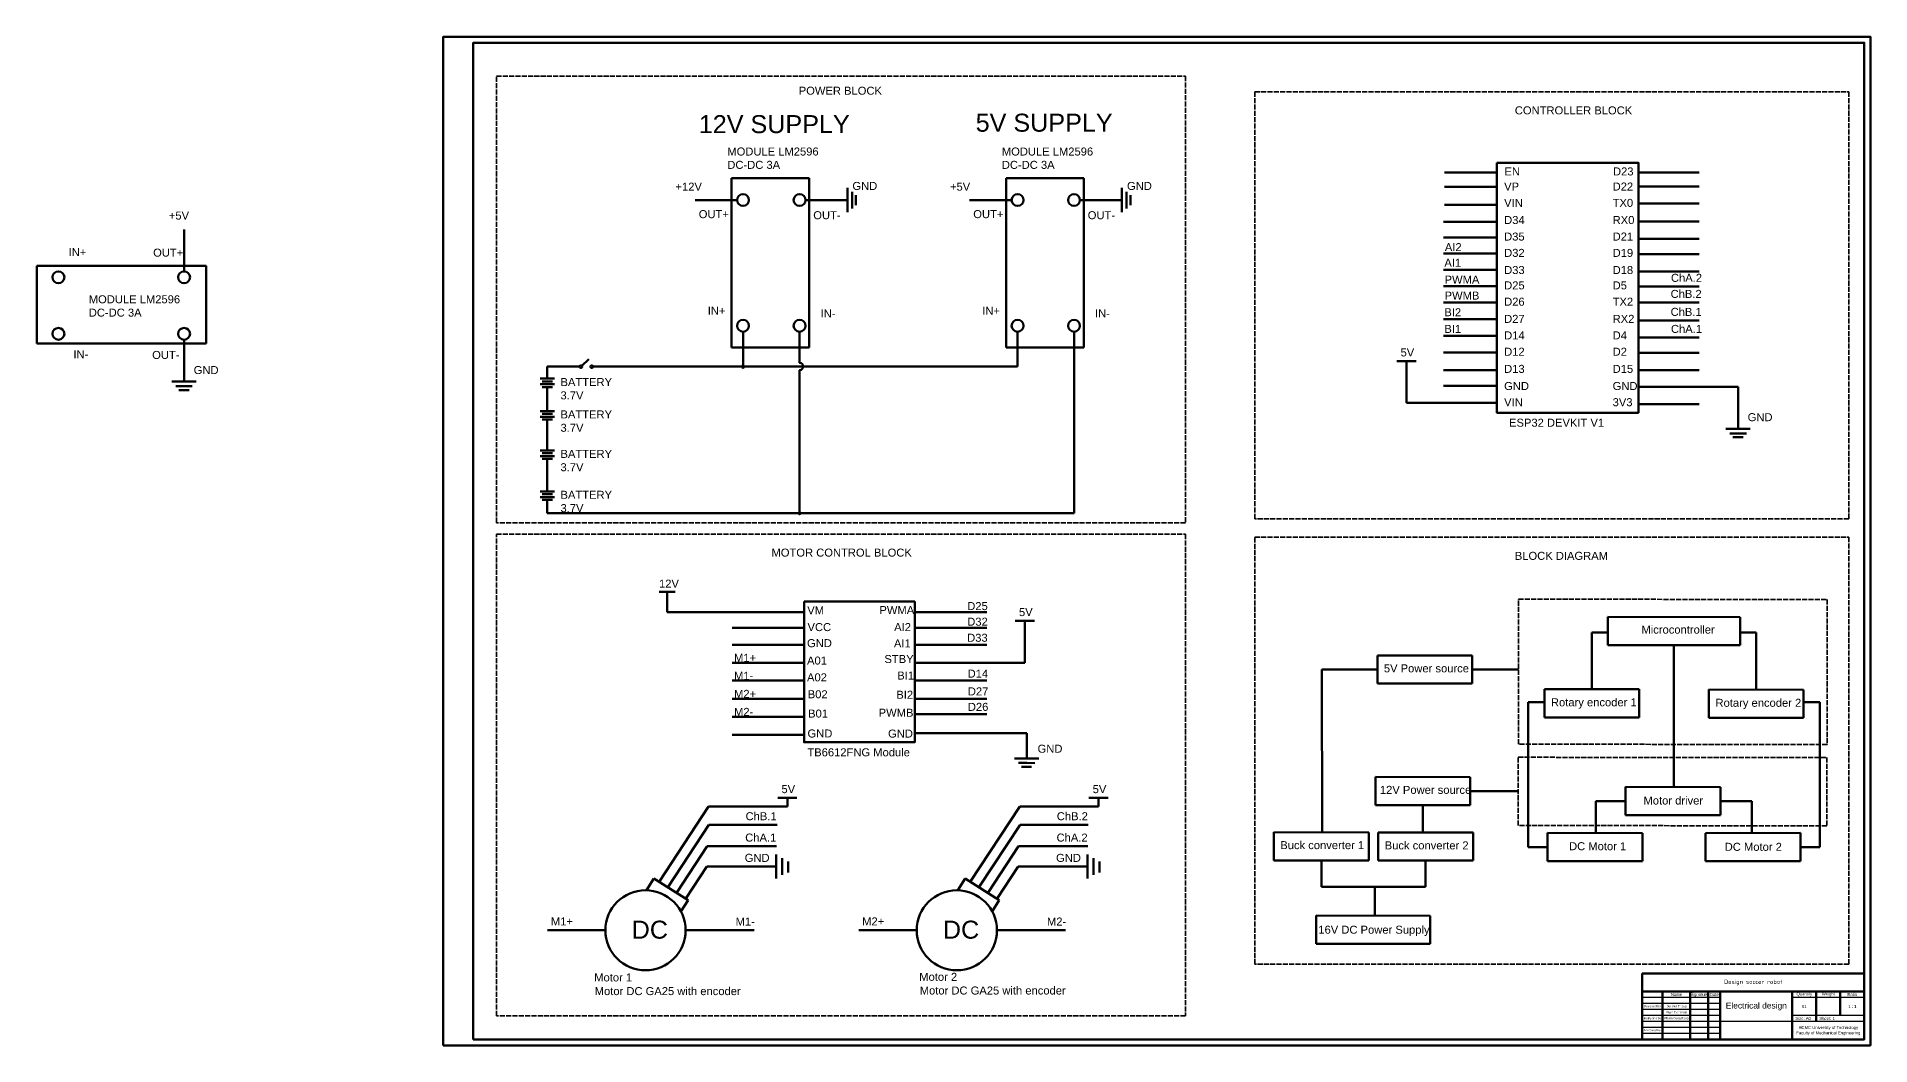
# Model space of a CAD drawing. Header units: millimetres. Extents: x 35 to 7261, y -526 to 3542.
# Drawn here: x 2583 to 4110, y 2701 to 3542 of the extents above; entities that cross this region are included whole.
import ezdxf

# ---------------------------------------------------------------- set-up
doc = ezdxf.new("R2010")
doc.units = ezdxf.units.MM
doc.linetypes.add('ACAD_ISO02W100', pattern=[15, 12, -3])
doc.layers.add('AM_0N', color=7, linetype='Continuous', lineweight=50)
doc.layers.add('nét đậm', color=7, linetype='Continuous', lineweight=50)
doc.styles.get("Standard").update_dxf_attribs({"font": 'arial.ttf'})

msp = doc.modelspace()

# ---------------------------------------------------------------- linework, layer by layer
at = {"linetype": 'ACAD_ISO02W100', "lineweight": 35, "ltscale": 0.35}
for p, q in [((3597.7, 3496.4), (4092.4, 3496.4)), ((3597.7, 3140.3), (3597.7, 3496.4)), ((4092.4, 3496.4), (4092.4, 3140.3)), ((4092.4, 3140.3), (3597.7, 3140.3))]:
    msp.add_line(p, q, dxfattribs=at)
at = {"linetype": 'ByBlock', "lineweight": 70, "ltscale": 0.7}
for p, q in [((3799.3, 3429.1), (3755.5, 3429.1)), ((3799.3, 3429.1), (3799.3, 3429.1)), ((3917.2, 3429.1), (3917.2, 3429.1)), ((3917.2, 3429.1), (3967.7, 3429.1)), ((3799.3, 3417.1), (3755.5, 3417.1)), ((3917.2, 3417.5), (3967.7, 3417.5)), ((3799.3, 3402), (3755.5, 3402)), ((3917.2, 3403.1), (3967.7, 3403.1)), ((3799.3, 3388), (3754.7, 3388)), ((3799.3, 3388), (3799.3, 3388)), ((3917.2, 3388.2), (3967.7, 3388.2)), ((3799.3, 3375), (3754.7, 3375)), ((3799.3, 3361.6), (3754.7, 3361.6)), ((3799.3, 3375), (3799.3, 3375)), ((3917.2, 3373.7), (3967.7, 3373.7)), ((3917.2, 3361), (3967.7, 3361)), ((3799.3, 3348), (3754.7, 3348)), ((3917.2, 3346.5), (3967.7, 3346.5)), ((3799.3, 3334.2), (3754.7, 3334.2)), ((3917.2, 3334), (3967.7, 3334)), ((3799.3, 3320.8), (3754.7, 3320.8)), ((3917.2, 3320.7), (3967.7, 3320.7)), ((3799.3, 3306.9), (3754.7, 3306.9)), ((3917.2, 3305.7), (3967.7, 3305.7)), ((3799.3, 3293), (3754.7, 3293)), ((3917.2, 3291.5), (3967.7, 3291.5)), ((3799.3, 3279.1), (3754.7, 3279.1)), ((3917.2, 3278.7), (3967.7, 3278.7)), ((3799.3, 3264.4), (3754.7, 3264.4)), ((3917.2, 3264.3), (3967.7, 3264.3)), ((3799.3, 3251.3), (3754.7, 3251.3)), ((3917.2, 3250.4), (4000.3, 3250.4)), ((3799.3, 3236.9), (3723.9, 3236.9)), ((3917.2, 3235.8), (3967.7, 3235.8))]:
    msp.add_line(p, q, dxfattribs=at)
at = {"linetype": 'ACAD_ISO02W100', "lineweight": 35, "ltscale": 0.35}
for points in [[(2965.8, 3509.3), (3539.8, 3509.3), (3539.8, 3137.1), (2965.8, 3137.1)], [(2965.8, 3127.6), (3539.8, 3127.6), (3539.8, 2726), (2965.8, 2726)], [(3597.7, 3125), (4092.4, 3125), (4092.4, 2768.9), (3597.7, 2768.9)], [(3817.3, 3073.3), (4074.4, 3073.1), (4074.4, 2952.2), (3817.3, 2952.4)], [(3817.1, 2941.5), (4074.2, 2941.3), (4074.2, 2884.4), (3817.1, 2884.6)]]:
    msp.add_lwpolyline(points, close=True, dxfattribs=at)
at = {"linetype": 'ByBlock', "lineweight": 70, "ltscale": 0.7}
msp.add_lwpolyline([(3799.3, 3437.2), (3917.2, 3437.2), (3917.2, 3228.7), (3799.3, 3228.7)], close=True, dxfattribs=at)
at = {"layer": 'nét đậm'}
for p, q in [((3226.4, 3424.4), (3161.7, 3424.4)), ((3161.7, 3424.4), (3161.7, 3340.8)), ((3226.4, 3424.4), (3226.4, 3340.8)), ((3455.1, 3424.4), (3390.4, 3424.4)), ((3390.4, 3424.4), (3390.4, 3340.8)), ((3455.1, 3424.4), (3455.1, 3340.8)), ((3258.2, 3416.2), (3258.2, 3406.1)), ((3262, 3406), (3262.1, 3412.9)), ((3265.2, 3406), (3265.2, 3410.3)), ((3486.9, 3416.2), (3486.9, 3406.1)), ((3490.7, 3406), (3490.8, 3412.9)), ((3493.9, 3406), (3493.9, 3410.3)), ((3166.3, 3406.1), (3131.3, 3406.1)), ((3258.2, 3406.1), (3223.2, 3406.1)), ((3258.2, 3396), (3258.2, 3406.1)), ((3262, 3406.1), (3262, 3399.2)), ((3265.2, 3406), (3265.2, 3401.8)), ((3395, 3406.1), (3360, 3406.1)), ((3486.9, 3406.1), (3451.9, 3406.1)), ((3486.9, 3396), (3486.9, 3406.1)), ((3490.7, 3406.1), (3490.7, 3399.2)), ((3493.9, 3406), (3493.9, 3401.8)), ((2705.5, 3346.6), (2705.5, 3381.6)), ((2582.7, 3286.5), (2582.7, 3351.2)), ((2582.7, 3351.2), (2640.1, 3351.2)), ((2723.8, 3351.2), (2640.3, 3351.2)), ((2723.8, 3286.5), (2723.8, 3351.2)), ((3161.7, 3283.3), (3161.7, 3340.7)), ((3226.4, 3283.3), (3226.4, 3340.7)), ((3390.4, 3283.3), (3390.4, 3340.7)), ((3455.1, 3283.3), (3455.1, 3340.7)), ((2582.7, 3286.5), (2640.1, 3286.5)), ((2723.8, 3286.5), (2640.3, 3286.5)), ((2705.5, 3254.7), (2705.5, 3289.7)), ((3171.2, 3267.2), (3171.2, 3296.4)), ((3218.3, 3270.4), (3218.3, 3296.4)), ((3399.9, 3267.2), (3399.9, 3296.4)), ((3447, 3145), (3447, 3296.4)), ((3037, 3268), (3042.8, 3273.5)), ((3226.4, 3283.3), (3161.7, 3283.3)), ((3455.1, 3283.3), (3390.4, 3283.3)), ((2695.4, 3254.7), (2705.5, 3254.7)), ((2715.7, 3254.7), (2705.5, 3254.7)), ((3002.1, 3257.2), (3008.1, 3257.2)), ((3008.1, 3254.8), (3003.9, 3254.8)), ((3008.1, 3267.2), (3022.3, 3267.2)), ((3008.1, 3257.2), (3008.1, 3267.2)), ((3014.2, 3257.2), (3008.1, 3257.2)), ((3008.1, 3254.8), (3012.4, 3254.8)), ((3022.3, 3267.2), (3035, 3267.2)), ((3046.4, 3267.2), (3399.9, 3267.2)), ((3218.3, 3145), (3218.3, 3264.3)), ((2705.5, 3250.9), (2698.7, 3250.9)), ((2705.4, 3247.7), (2701.2, 3247.7)), ((2705.4, 3250.9), (2712.3, 3250.8)), ((2705.4, 3247.7), (2709.7, 3247.7)), ((3002.1, 3252.5), (3008.1, 3252.5)), ((3008.1, 3250.2), (3003.9, 3250.2)), ((3014.2, 3252.5), (3008.1, 3252.5)), ((3008.1, 3230.2), (3008.1, 3250.2)), ((3008.1, 3250.2), (3012.4, 3250.2)), ((4000.3, 3215.4), (4000.3, 3250.4)), ((3002.1, 3230.2), (3008.1, 3230.2)), ((3002.1, 3225.5), (3008.1, 3225.5)), ((3008.1, 3227.9), (3003.9, 3227.9)), ((3014.2, 3230.2), (3008.1, 3230.2)), ((3008.1, 3227.9), (3012.4, 3227.9)), ((3014.2, 3225.5), (3008.1, 3225.5)), ((3008.1, 3223.2), (3003.9, 3223.2)), ((3008.1, 3197.3), (3008.1, 3223.2)), ((3008.1, 3223.2), (3012.4, 3223.2)), ((3990.1, 3215.4), (4000.3, 3215.4)), ((4000.3, 3211.6), (3993.4, 3211.6)), ((4000.2, 3208.4), (3995.9, 3208.4)), ((4000.2, 3211.6), (4007.1, 3211.5)), ((4000.2, 3208.4), (4004.4, 3208.4)), ((4010.4, 3215.4), (4000.3, 3215.4)), ((3002.1, 3197.3), (3008.1, 3197.3)), ((3008.1, 3195), (3003.9, 3195)), ((3014.2, 3197.3), (3008.1, 3197.3)), ((3008.1, 3195), (3012.4, 3195)), ((3002.1, 3192.6), (3008.1, 3192.6)), ((3008.1, 3190.3), (3003.9, 3190.3)), ((3014.2, 3192.6), (3008.1, 3192.6)), ((3008.1, 3163.2), (3008.1, 3190.3)), ((3008.1, 3190.3), (3012.4, 3190.3)), ((3002.1, 3163.2), (3008.1, 3163.2)), ((3014.2, 3163.2), (3008.1, 3163.2)), ((3002.1, 3158.5), (3008.1, 3158.5)), ((3008.1, 3160.9), (3003.9, 3160.9)), ((3008.1, 3156.2), (3003.9, 3156.2)), ((3008.1, 3160.9), (3012.4, 3160.9)), ((3014.2, 3158.5), (3008.1, 3158.5)), ((3008.1, 3156.2), (3012.4, 3156.2)), ((3008.1, 3145), (3008.1, 3156.2)), ((3008.1, 3145), (3022.3, 3145)), ((3022.3, 3145), (3447, 3145)), ((3108.1, 3062.4), (3108.1, 3079.5)), ((3222.1, 3062.4), (3108.1, 3062.4)), ((3222.1, 3062.4), (3222.1, 3062.4)), ((3222.1, 3062.4), (3222.1, 3062.4)), ((3314.2, 3062.4), (3374.2, 3062.4)), ((3891.7, 3058.6), (3891.7, 3035)), ((4001.9, 3058.4), (3891.7, 3058.6)), ((4001.9, 3058.4), (4001.9, 3035)), ((3222.1, 3049.4), (3162.2, 3049.4)), ((3314.2, 3049.4), (3374.2, 3049.4)), ((3406, 3020.4), (3406, 3055.3)), ((3222.1, 3035.4), (3162.1, 3035.4)), ((3314.2, 3035.4), (3374.2, 3035.4)), ((3699.7, 3026.5), (3699.7, 3003)), ((3778.7, 3026.3), (3699.7, 3026.5)), ((3778.7, 3026.3), (3778.7, 3003)), ((3891.7, 3035), (4001.9, 3035)), ((3222.1, 3020.4), (3162.1, 3020.4)), ((3314.2, 3020.4), (3406, 3020.4)), ((3222.1, 3005.4), (3162.1, 3005.4)), ((3314.2, 3005.4), (3374.2, 3005.4)), ((3699.7, 3003), (3778.7, 3003)), ((3838.8, 2998.3), (3838.8, 2974.8)), ((3917.8, 2998.2), (3838.8, 2998.3)), ((3917.8, 2998.2), (3917.8, 2974.8)), ((3975.8, 2997.9), (3975.8, 2974.4)), ((4054.8, 2997.7), (3975.8, 2997.9)), ((4054.8, 2997.7), (4054.8, 2974.4)), ((3222.1, 2990.3), (3162.1, 2990.3)), ((3314.2, 2990.3), (3374.2, 2990.3)), ((3222.1, 2975.3), (3162.1, 2975.3)), ((3314.2, 2977.4), (3374.2, 2977.4)), ((3838.8, 2974.8), (3917.8, 2974.8)), ((3975.8, 2974.4), (4054.8, 2974.4)), ((3222.1, 2960.3), (3162.1, 2960.3)), ((3314.2, 2961.5), (3407.5, 2961.5)), ((3407.5, 2940.6), (3407.5, 2961.5)), ((3397.3, 2940.6), (3407.5, 2940.6)), ((3407.5, 2936.8), (3400.6, 2936.8)), ((3407.4, 2933.6), (3403.2, 2933.6)), ((3407.4, 2936.8), (3414.3, 2936.7)), ((3407.4, 2933.6), (3411.6, 2933.6)), ((3417.6, 2940.6), (3407.5, 2940.6)), ((3698, 2925.1), (3698, 2901.6)), ((3777, 2924.9), (3698, 2925.1)), ((3777, 2924.9), (3777, 2901.6)), ((3208.1, 2900.4), (3208.1, 2907.6)), ((3467.4, 2900.4), (3467.4, 2907.6)), ((3906.5, 2916.8), (3906.5, 2893.3)), ((3985.5, 2916.6), (3906.5, 2916.8)), ((3985.5, 2916.6), (3985.5, 2893.3)), ((3101.2, 2837.8), (3142.5, 2900.4)), ((3142.5, 2900.4), (3208.1, 2900.4)), ((3360.5, 2837.8), (3401.8, 2900.4)), ((3401.8, 2900.4), (3467.4, 2900.4)), ((3698, 2901.6), (3777, 2901.6)), ((3906.5, 2893.3), (3985.5, 2893.3)), ((3108.7, 2833.5), (3142.7, 2885.1)), ((3142.7, 2885.1), (3199.5, 2885.1)), ((3368, 2833.5), (3402.1, 2885.1)), ((3402.1, 2885.1), (3458.8, 2885.1)), ((3613.5, 2879.1), (3613.5, 2855.6)), ((3692.5, 2878.9), (3613.5, 2879.1)), ((3692.5, 2878.9), (3692.5, 2855.6)), ((3700.4, 2878.9), (3700.4, 2855.4)), ((3779.4, 2878.7), (3700.4, 2878.9)), ((3779.4, 2878.7), (3779.4, 2855.4)), ((3841.5, 2878.4), (3841.5, 2854.8)), ((3920.5, 2878.2), (3841.5, 2878.4)), ((3920.5, 2878.2), (3920.5, 2854.8)), ((3973.1, 2878.2), (4052.1, 2878.4)), ((3973.1, 2878.2), (3973.1, 2854.8)), ((4052.1, 2878.4), (4052.1, 2854.8)), ((3115.9, 2828.7), (3141.4, 2867.3)), ((3141.4, 2867.3), (3199.2, 2867.3)), ((3375.3, 2828.7), (3400.7, 2867.3)), ((3400.7, 2867.3), (3458.5, 2867.3)), ((3123.5, 2823.7), (3141.1, 2850.5)), ((3141.1, 2850.5), (3198.8, 2850.5)), ((3382.8, 2823.7), (3400.4, 2850.5)), ((3400.4, 2850.5), (3458.1, 2850.5)), ((3613.5, 2855.6), (3692.5, 2855.6)), ((3700.4, 2855.4), (3779.4, 2855.4)), ((3841.5, 2854.8), (3920.5, 2854.8)), ((4052.1, 2854.8), (3973.1, 2854.8)), ((3096.9, 2840.5), (3090.8, 2830.7)), ((3096.9, 2840.5), (3125.4, 2822.5)), ((3356.3, 2840.5), (3350.1, 2830.7)), ((3356.3, 2840.5), (3384.7, 2822.5)), ((3125.4, 2822.5), (3119.4, 2813)), ((3384.7, 2822.5), (3378.7, 2813)), ((3056.5, 2797.3), (3008.3, 2797.3)), ((3056.5, 2797.3), (3056.5, 2797.3)), ((3123.3, 2797.3), (3123.3, 2797.3)), ((3123.3, 2797.3), (3180.5, 2797.3)), ((3315.9, 2797.3), (3267.6, 2797.3)), ((3315.9, 2797.3), (3315.9, 2797.3)), ((3382.7, 2797.3), (3382.7, 2797.3)), ((3382.7, 2797.3), (3439.8, 2797.3)), ((3648.8, 2809.5), (3648.8, 2786)), ((3743.8, 2809.3), (3648.8, 2809.5)), ((3743.8, 2809.3), (3743.8, 2786)), ((3648.8, 2786), (3743.8, 2786)), ((4105.4, 2761.3), (3920.4, 2761.3)), ((3920.4, 2761.3), (3920.4, 2706.3)), ((4105.4, 2746.3), (3920.4, 2746.3)), ((3937.3, 2746.7), (3937.3, 2706.7)), ((3960.4, 2746.3), (3960.4, 2706.3)), ((3975.4, 2746.3), (3975.4, 2706.3)), ((3985.4, 2746.3), (3985.4, 2706.3)), ((4045.4, 2746.3), (4045.4, 2706.3)), ((4065.4, 2746.3), (4065.4, 2721.3)), ((4085.4, 2746.3), (4085.4, 2726.3)), ((4105.4, 2706.3), (3920.4, 2706.3))]:
    msp.add_line(p, q, dxfattribs=at)
at = {"layer": 'nét đậm', "linetype": 'ByBlock', "lineweight": 70, "ltscale": 0.7}
for p, q in [((3715.9, 3271.8), (3731.9, 3271.8)), ((3723.9, 3236.9), (3723.9, 3271.8)), ((3101.4, 3079.5), (3114.6, 3079.5)), ((3398, 3055.3), (3414, 3055.3)), ((3878.3, 2998.3), (3878.4, 3045.6)), ((3878.4, 3045.6), (3891.7, 3045.6)), ((4015.2, 3045.6), (4001.9, 3045.6)), ((4015.3, 2998.3), (4015.2, 3045.6)), ((3946.8, 3035), (3946.8, 2931.7)), ((3699.7, 3014.7), (3653.5, 3014.7)), ((3653.5, 3014.7), (3653.6, 2879)), ((3778.7, 3014.6), (3817.3, 3014.6)), ((3825.3, 2866.6), (3825.3, 2987.6)), ((3825.3, 2987.6), (3838.8, 2987.6)), ((4068.3, 2987.6), (4054.8, 2987.6)), ((4068.3, 2866.6), (4068.3, 2987.6)), ((3946.8, 2931.7), (3946.8, 2916.7)), ((3200.1, 2907.6), (3216.1, 2907.6)), ((3459.4, 2907.6), (3475.4, 2907.6)), ((3777, 2913.2), (3817.1, 2913.2)), ((3881.8, 2905), (3881.8, 2878.3)), ((3906.5, 2905), (3881.8, 2905)), ((3985.5, 2904.9), (4011.8, 2904.9)), ((4011.8, 2904.9), (4011.8, 2878.3)), ((3737.5, 2901.6), (3737.6, 2878.8)), ((3198.8, 2860.5), (3198.8, 2850.5)), ((3203.8, 2857.5), (3203.8, 2850.5)), ((3458.1, 2860.5), (3458.1, 2850.5)), ((3463.1, 2857.5), (3463.1, 2850.5)), ((3841.5, 2866.6), (3825.3, 2866.6)), ((4052.1, 2866.6), (4068.3, 2866.6)), ((3198.8, 2850.5), (3198.8, 2840.5)), ((3203.8, 2850.5), (3203.8, 2843.5)), ((3208.8, 2854.5), (3208.8, 2850.5)), ((3208.8, 2850.5), (3208.8, 2845.5)), ((3458.1, 2850.5), (3458.1, 2840.5)), ((3463.1, 2850.5), (3463.1, 2843.5)), ((3468.1, 2854.5), (3468.1, 2850.5)), ((3468.1, 2850.5), (3468.1, 2845.5)), ((3653, 2855.6), (3653, 2833.4)), ((3739.9, 2855.4), (3739.9, 2833.4)), ((3653, 2833.4), (3739.9, 2833.4)), ((3697.6, 2833.4), (3697.6, 2809.4))]:
    msp.add_line(p, q, dxfattribs=at)
at = {"layer": 'nét đậm', "lineweight": 25}
for p, q in [((3985.4, 2741.3), (3920.4, 2741.3)), ((3985.4, 2736.3), (3920.4, 2736.3)), ((4105.4, 2741.3), (4045.4, 2741.3)), ((3985.4, 2731.3), (3920.4, 2731.3)), ((3985.4, 2726.3), (3920.4, 2726.3)), ((4105.4, 2721.3), (3920.4, 2721.3)), ((4105.4, 2726.3), (4045.4, 2726.3)), ((3985.4, 2716.3), (3920.4, 2716.3)), ((3985.4, 2711.3), (3920.4, 2711.3))]:
    msp.add_line(p, q, dxfattribs=at)
at = {"layer": 'nét đậm', "lineweight": 50}
for points in [[(2921.4, 2701.3), (4110.4, 2701.3), (4110.4, 3542.3), (2921.4, 3542.3)], [(2946.4, 2706.3), (4105.4, 2706.3), (4105.4, 3537.3), (2946.4, 3537.3)]]:
    msp.add_lwpolyline(points, close=True, dxfattribs=at)
at = {"layer": 'nét đậm'}
msp.add_lwpolyline([(3222.1, 3071.4), (3314.2, 3071.4), (3314.2, 2954.1), (3222.1, 2954.1)], close=True, dxfattribs=at)
at = {"layer": 'nét đậm', "lineweight": 70, "ltscale": 0.7}
for centre in [(3171.2, 3406.1), (3218.3, 3406.1), (3399.9, 3406.1), (3447, 3406.1), (2600.8, 3341.7), (2705.5, 3341.7), (3171.2, 3301.3), (3218.3, 3301.3), (3399.9, 3301.3), (3447, 3301.3), (2600.8, 3294.6), (2705.5, 3294.6)]:
    msp.add_circle(centre, 4.93, dxfattribs=at)
at = {"layer": 'nét đậm', "lineweight": 70, "ltscale": 0.35}
for centre, radius in [((3036.1, 3267.2), 1.16), ((3045.2, 3267.2), 1.16), ((3171.2, 3267.2), 0.872), ((3171.2, 3267.2), 0.709), ((3171.2, 3267.2), 0.585), ((3171.2, 3267.2), 0.467), ((3171.2, 3267.2), 0.282), ((3218.3, 3145), 0.872), ((3218.3, 3145), 0.709), ((3218.3, 3145), 0.585), ((3218.3, 3145), 0.467), ((3218.3, 3145), 0.282)]:
    msp.add_circle(centre, radius, dxfattribs=at)
at = {"layer": 'nét đậm'}
for centre in [(3089.9, 2797.3), (3349.3, 2797.3)]:
    msp.add_circle(centre, 33.4, dxfattribs=at)
at = {"layer": 'nét đậm', "lineweight": 70, "ltscale": 0.35}
msp.add_arc((3218.3, 3267.4), 3.04, 270, 90, dxfattribs=at)

# ---------------------------------------------------------------- texts
at = {"attachment_point": 1}
for s, insert, char_height in [('POWER BLOCK', (3217.6, 3500.6), 6.667), ('CONTROLLER BLOCK', (3814.2, 3484.2), 6.667), ('12V SUPPLY', (3134.3, 3476.9), 15), ('5V SUPPLY', (3365, 3478.1), 15), ('EN', (3805.6, 3433.3), 6.67), ('D23', (3896, 3433.3), 6.67), ('VP', (3805.3, 3420.7), 6.67), ('VIN', (3805.3, 3407.1), 6.67), ('TX0', (3895.7, 3407.1), 6.67), ('D22', (3895.7, 3420.7), 6.67), ('D34', (3805.3, 3392.8), 6.67), ('RX0', (3895.7, 3392.8), 6.67), ('D35', (3805.3, 3379), 6.67), ('D21', (3895.7, 3379), 6.67), ('AI2', (3755.9, 3370.2), 6.67), ('D32', (3805.3, 3365.4), 6.67), ('D19', (3895.7, 3365.4), 6.67), ('AI1', (3755.5, 3357.2), 6.67), ('D33', (3805.3, 3351.1), 6.67), ('D18', (3895.7, 3351.1), 6.67), ('PWMA', (3755.7, 3343.1), 6.67), ('D25', (3805.3, 3338.3), 6.67), ('D5', (3895.7, 3338.3), 6.67), ('ChB.2', (3944, 3331.2), 6.67), ('ChA.2', (3944.3, 3344.6), 6.67), ('BI2', (3755.5, 3315.9), 6.67), ('PWMB', (3755.7, 3329.8), 6.67), ('D26', (3805.3, 3324.7), 6.67), ('TX2', (3895.7, 3324.7), 6.67), ('ChB.1', (3944, 3316.2), 6.67), ('BI1', (3755.5, 3302), 6.67), ('D27', (3805.3, 3310.4), 6.67), ('RX2', (3895.7, 3310.4), 6.67), ('ChA.1', (3944.3, 3302), 6.67), ('D14', (3805.3, 3296.6), 6.67), ('D4', (3895.7, 3296.6), 6.67), ('5V', (3719, 3282.4), 6.67), ('D12', (3805.3, 3283), 6.67), ('D2', (3895.7, 3283), 6.67), ('BATTERY\\P3.7V', (3019.1, 3257.7), 6.67), ('GND', (3805.3, 3254.4), 6.67), ('D13', (3805.3, 3268.7), 6.67), ('GND', (3895.7, 3254.4), 6.67), ('D15', (3895.7, 3268.7), 6.67), ('VIN', (3805.3, 3240.9), 6.67), ('3V3', (3895.7, 3240.9), 6.67), ('BATTERY\\P3.7V', (3019.1, 3230.7), 6.67), ('ESP32 DEVKIT V1', (3809.4, 3223.8), 6.667), ('BATTERY\\P3.7V', (3019.1, 3197.8), 6.67), ('BATTERY\\P3.7V', (3019.1, 3163.7), 6.67), ('MOTOR CONTROL BLOCK', (3194.9, 3115.5), 6.667), ('BLOCK DIAGRAM', (3814.2, 3112.8), 6.667), ('12V', (3101.2, 3089.6), 6.67), ('D25', (3358, 3070.9), 6.67), ('VM', (3224.7, 3067.4), 6.67), ('PWMA', (3284.8, 3067.6), 6.67), ('D32', (3358, 3057.9), 6.67), ('5V', (3401.1, 3065.9), 6.67), ('VCC', (3224.9, 3053.4), 6.67), ('AI2', (3297.1, 3053.4), 6.67), ('D33', (3357.9, 3044.5), 6.67), ('M1+', (3163.7, 3027.8), 6.67), ('A01', (3224.5, 3025.5), 6.67), ('GND', (3224.5, 3040), 6.67), ('STBY', (3289, 3026.8), 6.67), ('AI1', (3296.9, 3039.8), 6.67), ('M1-', (3163.7, 3012.8), 6.67), ('A02', (3224.5, 3011.5), 6.67), ('BI1', (3299.7, 3013), 6.67), ('D14', (3358.3, 3014.6), 6.67), ('M2+', (3163.7, 2997.7), 6.67), ('B02', (3225.1, 2997.4), 6.67), ('BI2', (3298.9, 2997), 6.67), ('D27', (3358.5, 2999.8), 6.67), ('M2-', (3163.7, 2982.7), 6.67), ('B01', (3225.4, 2981.3), 6.67), ('PWMB', (3284.2, 2982), 6.67), ('D26', (3358.5, 2986.9), 6.67), ('GND', (3224.9, 2964.7), 6.67), ('GND', (3292, 2964.6), 6.67), ('TB6612FNG Module', (3224.8, 2949), 6.667), ('5V', (3203.2, 2918.3), 6.67), ('5V', (3462.5, 2918.3), 6.67), ('ChB.1', (3173.3, 2895.7), 6.67), ('ChB.2', (3432.6, 2895.7), 6.67), ('ChA.1', (3173, 2877.9), 6.67), ('ChA.2', (3432.4, 2877.9), 6.67), ('GND', (3172.6, 2861), 6.67), ('GND', (3432, 2861), 6.67), ('M1+', (3011.1, 2808), 6.67), ('DC', (3078.4, 2805.3), 15), ('M1-', (3165, 2807.9), 6.67), ('M2+', (3270.4, 2808), 6.67), ('DC', (3337.7, 2805.3), 15), ('M2-', (3424.4, 2807.9), 6.67), ('Motor 1', (3047.2, 2761.3), 6.67), ('Motor DC GA25 with encoder', (3047.6, 2749.9), 6.667), ('Motor 2', (3318, 2761.8), 6.67), ('Motor DC GA25 with encoder', (3318.4, 2750.4), 6.667)]:
    msp.add_mtext_dynamic_manual_height_columns(s, width=125.291, gutter_width=8.33, heights=[0], dxfattribs=dict(at, insert=insert, char_height=char_height))
at = {"layer": 'AM_0N'}
for s, width, insert, char_height, attachment_point in [('MODULE LM2596\\PDC-DC 3A', 125.291, (3158.1, 3449.9), 6.667, 1), ('MODULE LM2596\\PDC-DC 3A', 125.291, (3386.8, 3449.9), 6.667, 1), ('+12V', 125.291, (3114.9, 3420.6), 6.67, 1), ('GND', 125.291, (3262.3, 3421.2), 6.67, 1), ('+5V', 125.291, (3343.6, 3420.6), 6.67, 1), ('GND', 125.291, (3491.1, 3421.2), 6.67, 1), ('+5V', 125.291, (2692.8, 3396.5), 6.67, 1), ('OUT+', 125.291, (3134.3, 3397.7), 6.67, 1), ('OUT-', 125.291, (3229.7, 3396.8), 6.67, 1), ('OUT+', 125.291, (3363, 3397.7), 6.67, 1), ('OUT-', 125.291, (3458.4, 3396.8), 6.67, 1), ('IN+', 125.291, (2609.3, 3366), 6.67, 1), ('OUT+', 125.291, (2679.7, 3365.6), 6.67, 1), ('MODULE LM2596\\PDC-DC 3A', 125.291, (2626.1, 3326.7), 6.667, 1), ('IN+', 125.291, (3141.8, 3317.1), 6.67, 1), ('IN+', 125.291, (3370.5, 3317.1), 6.67, 1), ('IN-', 125.291, (3235.8, 3314.9), 6.67, 1), ('IN-', 125.291, (3464.5, 3314.9), 6.67, 1), ('IN-', 125.291, (2613.3, 3280.8), 6.67, 1), ('OUT-', 125.291, (2678.9, 3280.3), 6.67, 1), ('GND', 125.291, (2713.5, 3267.7), 6.67, 1), ('GND', 125.291, (4008.2, 3228.4), 6.67, 1), ('Microcontroller', 125.291, (3919.7, 3051.3), 6.667, 1), ('5V Power source', 125.291, (3705.1, 3019), 6.667, 1), ('Rotary encoder 1', 125.291, (3844.3, 2990.7), 6.667, 1), ('Rotary encoder 2', 125.291, (3981.4, 2990.3), 6.667, 1), ('GND', 125.291, (3416.6, 2952), 6.67, 1), ('12V Power source', 125.291, (3701.8, 2917.7), 6.667, 1), ('Motor driver ', 125.291, (3921.4, 2908.8), 6.667, 1), ('Buck converter 1', 125.291, (3618.8, 2871.6), 6.667, 1), ('Buck converter 2', 125.291, (3705.8, 2871.4), 6.667, 1), ('DC Motor 1', 125.291, (3859.4, 2870.7), 6.67, 1), ('DC Motor 2', 125.291, (4036.7, 2870.2), 6.67, 3), ('16V DC Power Supply', 96.012, (3650.5, 2801.1), 6.667, 1)]:
    msp.add_mtext_dynamic_manual_height_columns(s, width=width, gutter_width=8.33, heights=[0], dxfattribs=dict(at, insert=insert, char_height=char_height, attachment_point=attachment_point))
at = {"layer": 'nét đậm', "attachment_point": 5}
for s, width, insert, char_height in [('\\pxsm1.07917,qc;{\\fTCVN 7284|b0|i0|c0|p34;Design soccer robot}', 185, (4012.9, 2753.8), 3.5), ('Designed by', 16.804, (3928.8, 2733.8), 1.8), ('Bui Viet Thang', 23, (3948.9, 2733.8), 1.8), ('Name', 23, (3948.9, 2743.8), 2.5), ('Signature', 15, (3967.9, 2743.5), 2.5), ('Date', 10, (3980.4, 2743.8), 2.5), ('Electrical design', 60, (4015.4, 2733.8), 5), ('Quantity', 20, (4055.4, 2743.8), 2.5), ('01', 20, (4055.4, 2733.8), 2.5), ('Weight', 20, (4075.4, 2743.8), 2.5), ('Ratio', 20, (4095.4, 2743.8), 2.5), ('1 : 1', 20, (4095.4, 2733.8), 2.5), ('Instructed by', 18.57, (3928.8, 2723.8), 1.8), ('Pham Cong Bang', 23, (3948.9, 2723.8), 1.8), ('Phan Tien Minh', 23, (3948.9, 2728.8), 1.8), ('Size: A0', 20, (4054.4, 2723.8), 2.5), ('Sheet: 1', 20, (4074.4, 2723.8), 2.5), ('Approved by', 16.804, (3928.6, 2713.8), 1.8), ('Faculty of Mechanical Engineering', 60, (4075.4, 2711.4), 2.5), ('HCMC University of Technology', 60, (4075.4, 2715.8), 2.5)]:
    msp.add_mtext_dynamic_manual_height_columns(s, width=width, gutter_width=12.5, heights=[0], dxfattribs=dict(at, insert=insert, char_height=char_height))

doc.saveas('drawing.dxf')
